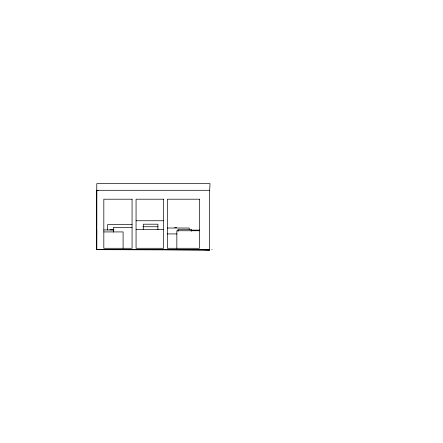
<?xml version="1.0" encoding="UTF-8"?>
<svg xmlns="http://www.w3.org/2000/svg" width="443" height="443" viewBox="0 0 443 443"><rect width="100%" height="100%" fill="white"/><g stroke="black" fill="none" stroke-linecap="round" stroke-linejoin="round"><path stroke-width="0.66" d="M96.768 229.923L96.679 249.653L209.661 250.018L209.661 190.296L210.026 183.662L96.768 183.662L96.768 249.653M209.661 190.296L96.768 190.296L96.679 249.653L209.661 249.653M96.768 190.662L98.136 190.662M136.062 220.747L163.605 220.747M132.069 224.656L107.538 224.656L107.538 230.061M142.879 226.744L157.952 226.744M132.069 227.381L113.441 227.381L113.441 232.104M174.592 227.564L176.685 227.564M167.354 228.018L189.172 228.018L189.172 229.369M136.062 229.657L163.605 229.657M109.892 229.839L113.929 229.839M103.717 229.928L113.901 229.928M190.894 230.111L199.782 230.111M199.383 230.748L176.84 230.748L176.84 248.29M103.823 231.927L123.093 231.927L123.093 248.29M167.354 233.926L176.984 233.926M211.76 249.653L212.108 249.653M161.75 249.653L209.661 250.018L203.199 249.653M191.293 231.329L191.293 229.291L178.02 229.291L178.02 231.329M157.924 229.707L157.924 224.202L143.288 224.202L143.288 229.707M132.069 199.2L103.823 199.2L103.823 248.29L132.069 248.29L132.069 199.2M163.605 199.2L136.062 199.2L136.062 248.29L163.605 248.29L163.605 199.2M199.383 199.2L167.354 199.2L167.354 248.29L199.383 248.29L199.383 199.2"/></g></svg>
